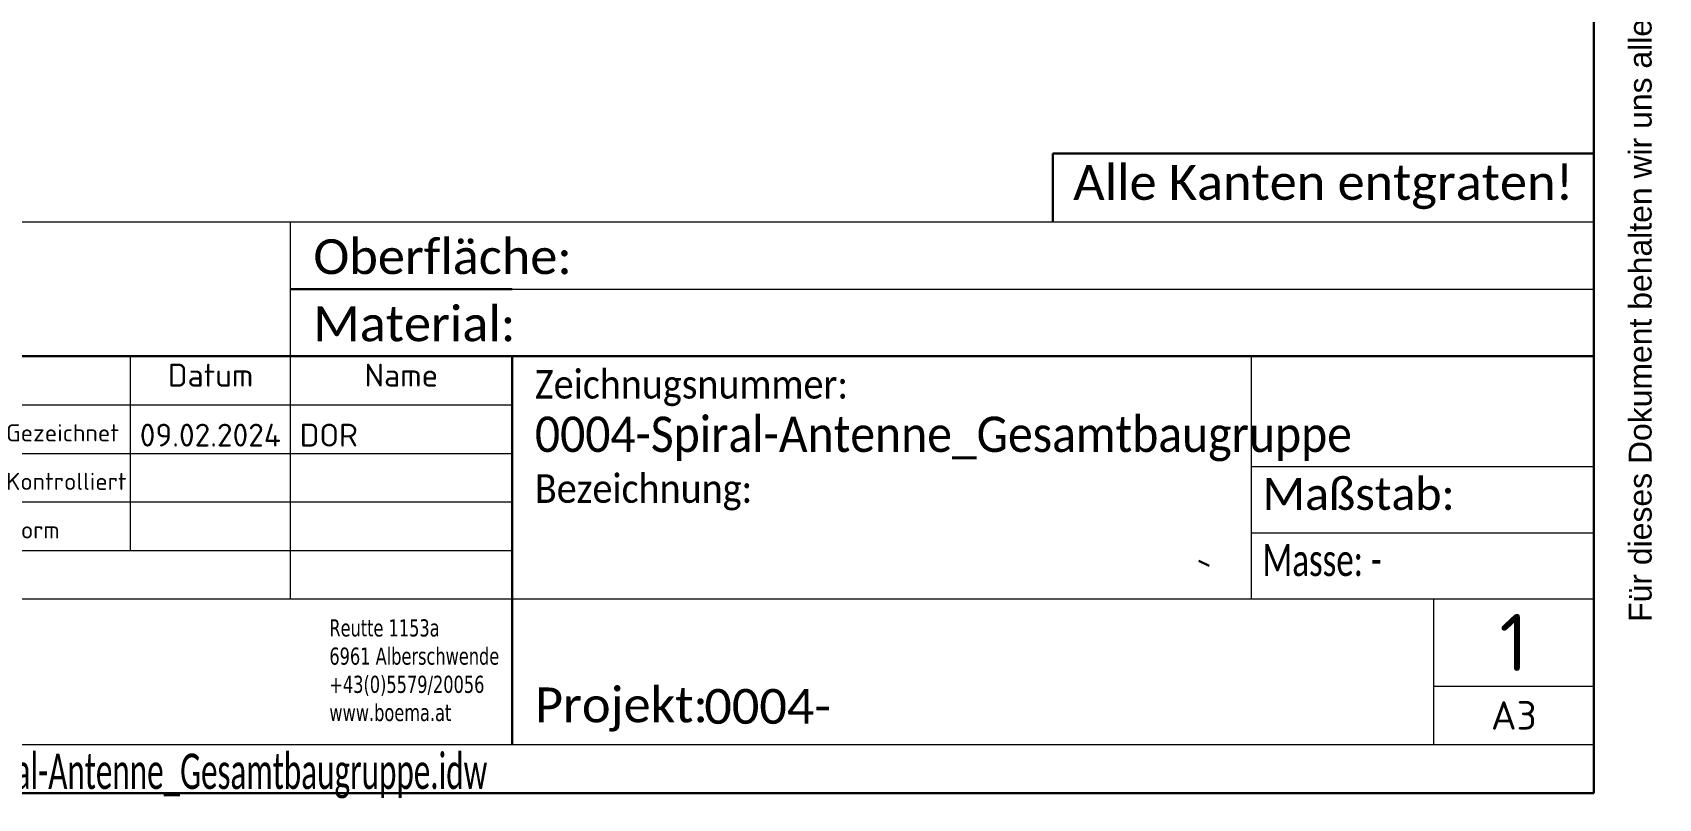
# Model space of a CAD drawing. Header units: millimetres. Extents: x 80 to 3325, y 76 to 2344.
# Drawn here: x 2186 to 3325, y 76 to 613 of the extents above; entities that cross this region are included whole.
import ezdxf
from ezdxf.enums import TextEntityAlignment as Align

# ---------------------------------------------------------------- set-up
doc = ezdxf.new("R2010")
doc.units = ezdxf.units.MM
doc.header["$LTSCALE"] = 8
doc.layers.add('AM_0', color=7, linetype='Continuous', lineweight=35)
doc.layers.add('Schriftkopf', color=7, linetype='Continuous', lineweight=9)
doc.layers.add('Skizziergeometrie(Böma)', color=179, linetype='Continuous', lineweight=30, true_color=0x262659)
doc.layers.add('Symbole(Böma)', color=179, linetype='Continuous', lineweight=15, true_color=0x262659)
doc.styles.add('Böma', font='calibri.ttf')
doc.styles.add('Textstil10', font='isocpeur.ttf')
doc.styles.add('Textstil11', font='isocpeur.ttf')
doc.styles.add('Textstil8', font='isocpeur.ttf')
doc.styles.add('Textstil9', font='isocpeur.ttf')
doc.styles.add('Textstil97', font='calibri.ttf', dxfattribs={"width": 0.6})

# ---------------------------------------------------------------- blocks, each defined once
blk = doc.blocks.new('Ränder A3')
at = {"layer": 'Skizziergeometrie(Böma)'}
for p, q in [((410, 287), (410, 10)), ((375.42, 30.34), (376.34, 29.9)), ((410, 10), (10, 10))]:
    blk.add_line(p, q, dxfattribs=at)
at = {"layer": 'Symbole(Böma)', "color": 179, "true_color": 0x262659, "insert": (413.07, 25), "char_height": 2, "width": 146.4494, "attachment_point": 1, "rotation": 90, "style": 'Böma'}
blk.add_mtext('\\fArial|b0|i0;{\\H2.0000;Für dieses Dokument behalten wir uns alle Rechte vor. / We reserve all rights in connection with this document.}', dxfattribs=at)
blk = doc.blocks.new('Schriftfelder Böma Projekt')
at = {"layer": 'AM_0', "lineweight": 18}
for p, q in [((328.4, 127.9), (328.4, 106.65)), ((328.4, 118.25), (358.4, 118.25)), ((328.4, 112.45), (358.4, 112.45))]:
    blk.add_line(p, q, dxfattribs=at)
at = {"layer": 'Schriftkopf', "lineweight": 9}
blk.add_line((358.4, 139.65), (218.4, 139.65), dxfattribs=at)
at = {"layer": 'Schriftkopf'}
for p, q in [((244.3, 127.9), (244.3, 139.65)), ((358.4, 89.65), (358.4, 139.65)), ((263.7, 133.77), (358.4, 133.77)), ((230.3, 110.9), (230.3, 127.9)), ((244.3, 106.65), (244.3, 127.9)), ((218.4, 123.65), (263.7, 123.65)), ((218.4, 119.4), (263.7, 119.4)), ((218.4, 115.15), (263.7, 115.15)), ((218.4, 110.9), (263.7, 110.9)), ((218.4, 106.65), (358.4, 106.65)), ((344.4, 93.9), (344.4, 106.65)), ((344.4, 99.02), (358.4, 99.02)), ((218.4, 93.9), (263.7, 93.9)), ((263.7, 93.9), (358.4, 93.9)), ((218.4, 89.65), (358.4, 89.65))]:
    blk.add_line(p, q, dxfattribs=at)
at = {"layer": 'Skizziergeometrie(Böma)'}
for p, q in [((311.05, 145.65), (311.05, 139.65)), ((311.05, 145.65), (358.4, 145.65)), ((358.4, 139.65), (358.4, 145.67)), ((263.7, 133.77), (244.3, 133.77)), ((218.4, 127.9), (358.4, 127.9)), ((263.7, 93.9), (263.7, 127.9))]:
    blk.add_line(p, q, dxfattribs=at)
at = {"layer": 'Schriftkopf', "style": 'Textstil11'}
for s, p in [('Datum', (237.3, 124.65)), ('Name', (254, 124.65))]:
    blk.add_text(s, height=2, dxfattribs=at).set_placement(p, align=Align.BOTTOM_CENTER)
at = {"layer": 'Schriftkopf', "style": 'Textstil10'}
for s, p in [('Gezeichnet', (219.4, 120)), ('Kontrolliert', (219.4, 115.75)), ('Norm', (219.4, 111.5))]:
    blk.add_text(s, height=1.5, dxfattribs=at).set_placement(p, align=Align.BOTTOM_LEFT)
at = {"layer": 'Schriftkopf'}
for tag, p, height, style in [('ERSTELLUNGSDATUM_001', (231.1, 120), 2, 'Textstil11'), ('AUTOR_001', (245.1, 120), 2, 'Textstil11'), ('Blattnummer_001', (350.15, 100.34), 5, 'Textstil8'), ('Blattgröße_001', (349.4, 95.21), 2.5, 'Textstil9')]:
    blk.add_attdef(tag, p, '', height=height, dxfattribs=dict(at, style=style))
at = {"layer": 'Schriftkopf', "style": 'Textstil11'}
for tag, p in [('KONTROLLDATUM', (231.3, 115.75)), ('KONTROLLIERT_VON', (245.3, 115.75)), ('GENEHM.DAT._KONSTR.', (231.3, 111.5)), ('KONSTR._GEN._VON', (245.3, 111.5))]:
    blk.add_attdef(tag, text='', height=2, dxfattribs=at).set_placement(p, align=Align.BOTTOM_LEFT)
at = {"layer": 'Symbole(Böma)', "color": 179, "true_color": 0x262659, "attachment_point": 1, "style": 'Böma'}
for s, insert, char_height in [('Alle Kanten entgraten!', (312.83, 144.65), 3.05), ('\\fCalibri|b0|i0;Oberfläche: ', (246.3, 138.15), 3.05), ('Material: ', (246.3, 132.27), 3.05), ('\\fCalibri|b0|i0;{\\H2.8000;Maßstab:}', (329.4, 117.25), 2.8), ('Projekt:', (265.7, 98.9), 3.05)]:
    blk.add_mtext(s, dxfattribs=dict(at, insert=insert, char_height=char_height))
for s, insert, char_height, line_spacing_factor in [('{\\H0.81967x;\\W0.9;Zeichnugsnummer:\\P\\H1.24x;0004-Spiral-Antenne_Gesamtbaugruppe\\H1.12903x;\\P\\H0.71429x;Bezeichnung:\\H1.24x;\\P}', (265.7, 126.7), 3.05, 0.978242), ('\\fTahoma|b0|i0;\\W0.80;{\\H1.5000;Reutte 1153a\\P}\\fTahoma|b0|i0;\\W0.80;{\\H1.5000;6961 Alberschwende\\P}\\fTahoma|b0|i0;\\W0.80;{\\H1.5000;+43(0)5579/20056\\P}\\fTahoma|b0|i0;\\W0.80;{\\H1.5000;www.boema.at}', (247.7, 104.87), 1.5, 0.987884)]:
    blk.add_mtext(s, dxfattribs=dict(at, insert=insert, char_height=char_height, line_spacing_factor=line_spacing_factor))
at = {"layer": 'Symbole(Böma)', "color": 179, "true_color": 0x262659, "insert": (329.4, 111.46), "char_height": 2.8, "width": 41.4313, "attachment_point": 1, "style": 'Böma'}
blk.add_mtext('\\fCalibri|b0|i0;\\W0.70;{\\H2.8000;Masse: -}', dxfattribs=at)
at = {"layer": 'Symbole(Böma)', "color": 179, "true_color": 0x262659, "style": 'Böma'}
for tag, p in [('DARSTELLUNG', (270.68, 137.69)), ('Kunde', (308.7, 98.8))]:
    blk.add_attdef(tag, text='', height=3.05, dxfattribs=at).set_placement(p, align=Align.TOP_LEFT)
blk.add_attdef('PROJEKT_001', (280.53, 95.72), '', height=3.05, dxfattribs=at)
at = {"layer": 'Symbole(Böma)', "color": 179, "true_color": 0x262659, "style": 'Textstil97', "width": 0.6}
blk.add_attdef('DATEINAME_UND_PFAD_001', (138.76, 90.01), '', height=3.1, dxfattribs=at)

msp = doc.modelspace()

# ---------------------------------------------------------------- block references
at = {"xscale": 8, "yscale": 8, "zscale": 8}
msp.add_blockref('Ränder A3', (0, 0), dxfattribs=at)
msp.add_blockref('Schriftfelder Böma Projekt', (412.8, -637.2), dxfattribs=at).add_auto_attribs({'Blattnummer_001': '1', 'Blattgröße_001': 'A3', 'ERSTELLUNGSDATUM_001': '09.02.2024', 'AUTOR_001': 'DOR', 'PROJEKT_001': '0004-', 'DATEINAME_UND_PFAD_001': 'C:\\Users\\Dominik\\Desktop\\Gabriel Projekt\\2 Konstruktion\\0004-Spiral-Antenne_Gesamtbaugruppe.idw'})

doc.saveas('drawing.dxf')
